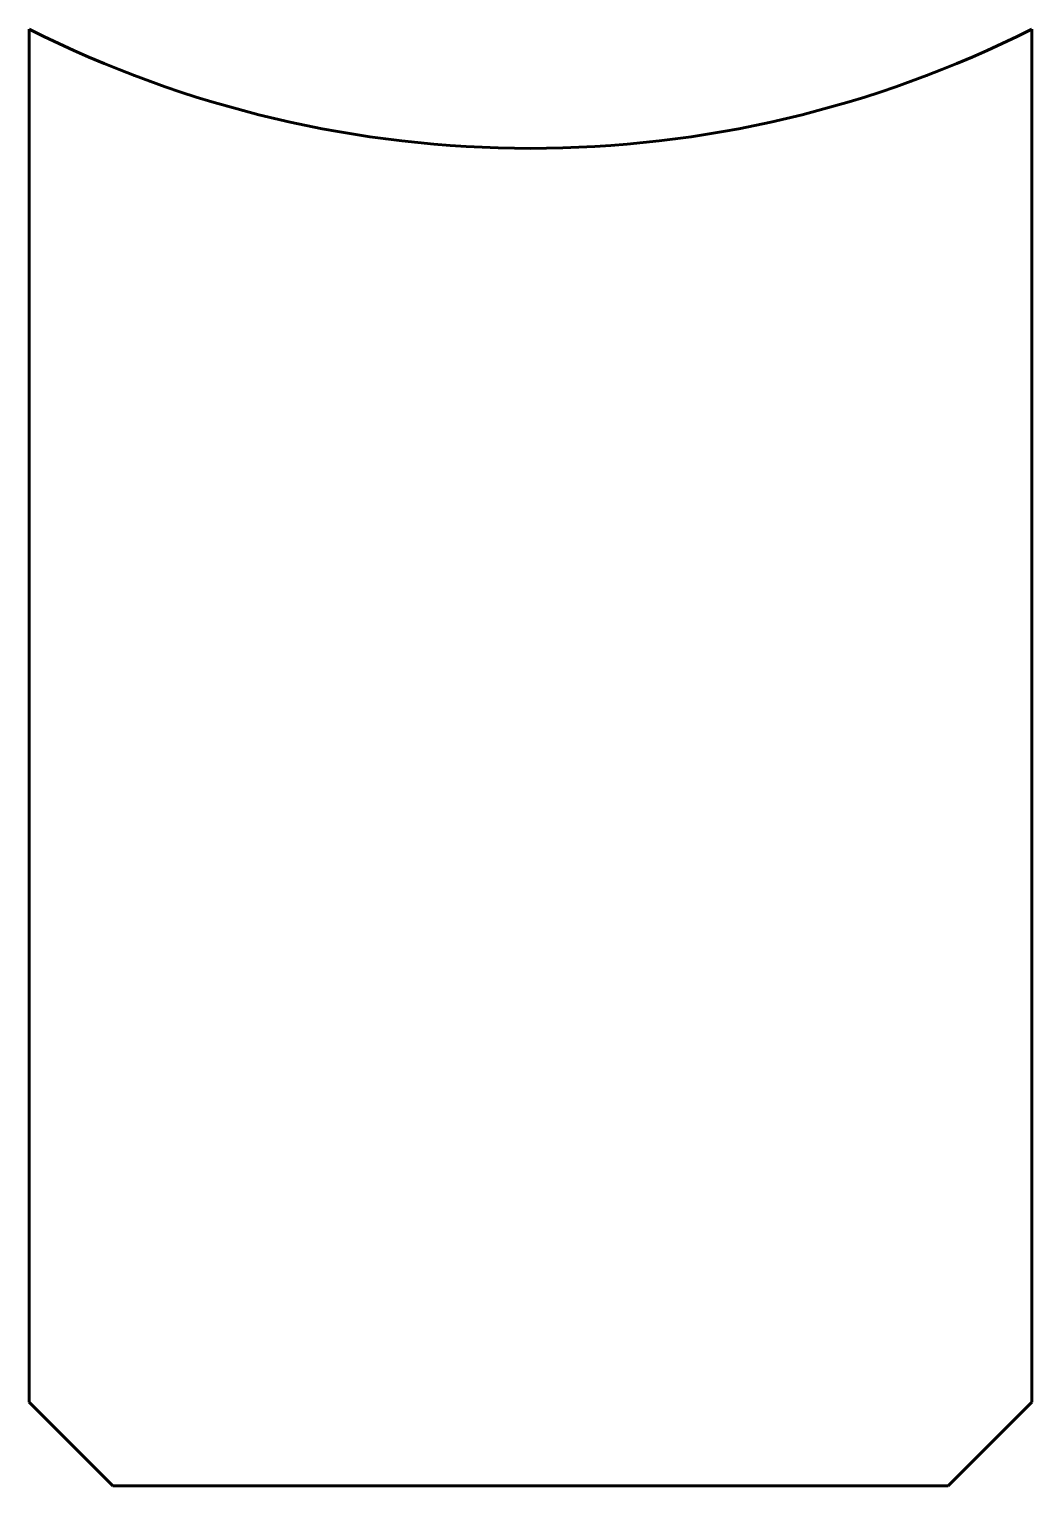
# Model space of a CAD drawing. Header units: millimetres. Extents: x -36 to 36, y -96 to 9.
import ezdxf

# ---------------------------------------------------------------- set-up
doc = ezdxf.new("R2010")
doc.units = ezdxf.units.MM
doc.linetypes.add('K5LT_BASIC', pattern=[0])

msp = doc.modelspace()

# ---------------------------------------------------------------- linework, layer by layer
at = {"color": 5, "linetype": 'K5LT_BASIC', "lineweight": 60, "true_color": 0x0000ff}
for p, q in [((-36, 8.56), (-36, -90)), ((36, -90), (36, 8.56)), ((-30, -96), (-36, -90)), ((30, -96), (36, -90)), ((-30, -96), (30, -96))]:
    msp.add_line(p, q, dxfattribs=at)
msp.add_arc((0, 80), 80, 243.2563, 296.7437, dxfattribs=at)

doc.saveas('drawing.dxf')
